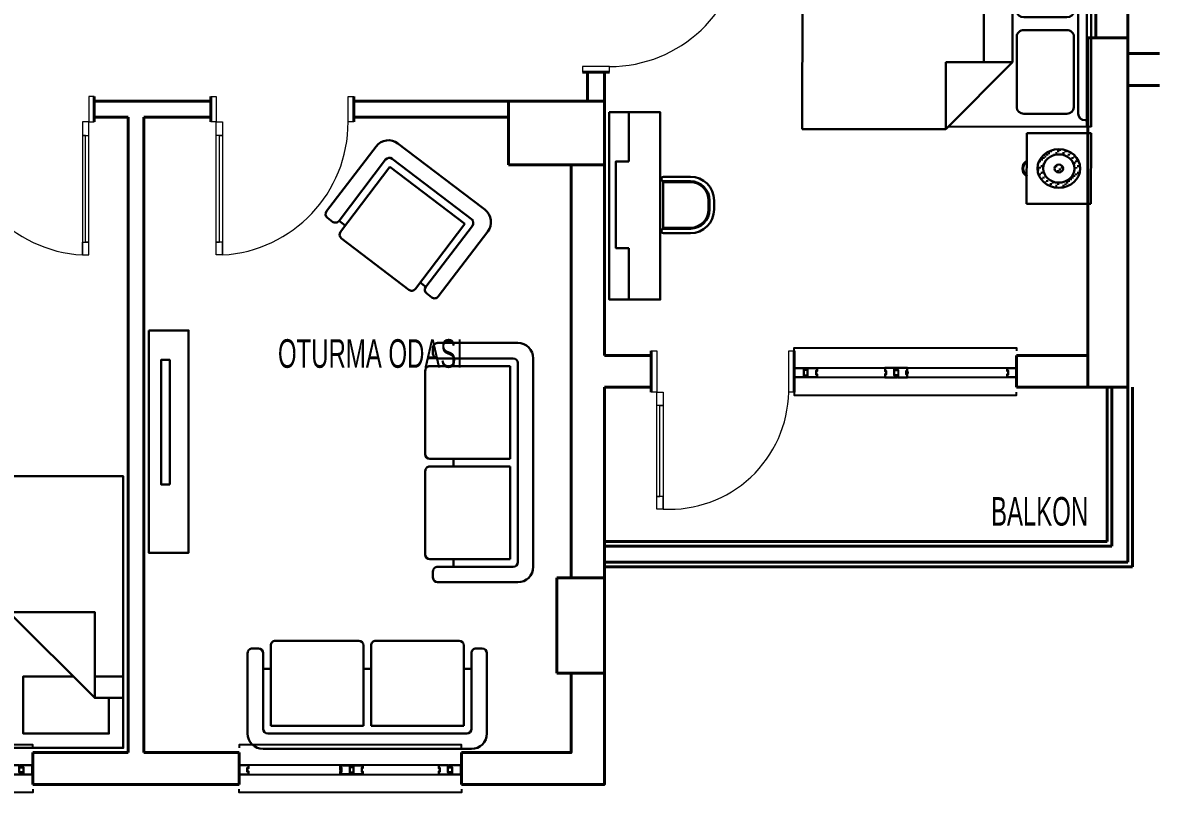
# Model space of a CAD drawing. Header units: millimetres. Extents: x 47 to 2260, y 29 to 1824.
# Drawn here: x 891 to 1604, y 29 to 513 of the extents above; entities that cross this region are included whole.
import ezdxf

# ---------------------------------------------------------------- set-up
doc = ezdxf.new("R2010")
doc.units = ezdxf.units.MM
for name, color, linetype, lineweight in [('duvar_40', 45, 'Continuous', 40), ('PENC_25', 74, 'Continuous', 25), ('TEF', 145, 'Continuous', 30), ('yazı', 253, 'Continuous', 20)]:
    doc.layers.add(name, color=color, linetype=linetype, lineweight=lineweight)
doc.styles.add('ARIAL', font='Arial')

# ---------------------------------------------------------------- blocks, each defined once
blk = doc.blocks.new('b5')
at = {"layer": 'TEF', "linetype": 'ByBlock', "flags": 128}
for points in [[(970.226424, 319.451742), (995.354533, 319.451742), (995.354533, 179.465215), (970.226424, 179.465215)], [(983.439561, 222.502568), (978.027502, 222.502568), (978.027502, 300.829641), (983.439561, 300.829641)]]:
    blk.add_lwpolyline(points, close=True, dxfattribs=at)
blk = doc.blocks.new('32')
at = {"layer": 'duvar_40', "linetype": 'ByBlock'}
for p, q in [((845.955491, 463.599059), (845.967009, 463.599059)), ((845.967009, 463.599059), (845.955491, 463.599059)), ((845.967009, 466.644226), (845.967009, 450.644226)), ((845.967014, 463.599815), (845.967014, 453.599815)), ((935.967009, 466.644226), (935.967009, 450.644226)), ((935.967014, 453.644399), (935.967014, 463.644399))]:
    blk.add_line(p, q, dxfattribs=at)
at = {"layer": 'PENC_25', "lineweight": 20}
for p, q in [((845.967009, 466.644277), (845.967009, 450.644226)), ((849.439588, 466.644226), (845.967009, 466.644226)), ((849.439588, 450.644226), (849.439588, 466.644226)), ((932.494431, 466.644226), (932.494431, 450.644226)), ((935.967009, 466.644226), (932.494431, 466.644226)), ((935.967009, 450.644226), (935.967009, 466.644277)), ((845.967009, 450.644226), (849.439588, 450.644226)), ((932.494431, 450.644226), (935.967009, 450.644226)), ((928.494431, 366.920821), (932.494431, 366.920821))]:
    blk.add_line(p, q, dxfattribs=at)
at = {"layer": 'PENC_25', "lineweight": 20, "flags": 128}
blk.add_lwpolyline([(932.494431, 366.920821), (932.494431, 450.644226), (928.494431, 450.644226), (928.494431, 366.920821), (928.494431, 374.993256), (932.494431, 374.993256), (930.494431, 374.993256), (930.494431, 442.082323), (928.494431, 442.082323), (932.494431, 442.082323)], dxfattribs=at)
at = {"layer": 'PENC_25', "lineweight": 20}
blk.add_arc((933.282426, 450.626836), 83.84284, 179.988116, 266.726241, dxfattribs=at)
blk = doc.blocks.new('33')
at = {"layer": 'duvar_40', "linetype": 'ByBlock'}
for p, q in [((1009.302573, 453.644399), (1009.302573, 463.644399)), ((1009.302577, 466.644226), (1009.302577, 450.644226)), ((1099.302573, 463.599815), (1099.302573, 453.599815)), ((1099.302577, 466.644226), (1099.302577, 450.644226)), ((1099.314095, 463.599059), (1099.302577, 463.599059)), ((1099.302577, 463.599059), (1099.314095, 463.599059))]:
    blk.add_line(p, q, dxfattribs=at)
at = {"layer": 'PENC_25', "lineweight": 20}
for p, q in [((1009.302577, 450.644226), (1009.302577, 466.644277)), ((1009.302577, 466.644226), (1012.775156, 466.644226)), ((1012.775156, 466.644226), (1012.775156, 450.644226)), ((1095.829999, 450.644226), (1095.829999, 466.644226)), ((1095.829999, 466.644226), (1099.302577, 466.644226)), ((1099.302577, 466.644277), (1099.302577, 450.644226)), ((1012.775156, 450.644226), (1009.302577, 450.644226)), ((1099.302577, 450.644226), (1095.829999, 450.644226)), ((1016.775156, 366.920821), (1012.775156, 366.920821))]:
    blk.add_line(p, q, dxfattribs=at)
at = {"layer": 'PENC_25', "lineweight": 20, "flags": 128}
blk.add_lwpolyline([(1012.775156, 366.920821), (1012.775156, 450.644226), (1016.775156, 450.644226), (1016.775156, 366.920821), (1016.775156, 374.993256), (1012.775156, 374.993256), (1014.775156, 374.993256), (1014.775156, 442.082323), (1016.775156, 442.082323), (1012.775156, 442.082323)], dxfattribs=at)
at = {"layer": 'PENC_25', "lineweight": 20}
blk.add_arc((1011.987161, 450.626836), 83.84284, 273.273759, 0.011884, dxfattribs=at)
blk = doc.blocks.new('38')
at = {"layer": 'duvar_40', "linetype": 'ByBlock'}
for p, q in [((1243.460744, 572.067023), (1260.44122, 572.067023)), ((1257.441048, 572.067028), (1246.460571, 572.067028)), ((1243.460744, 482.067023), (1260.44122, 482.067023)), ((1246.505155, 482.067028), (1257.485632, 482.067028)), ((1246.505911, 482.055505), (1246.505911, 482.067023)), ((1246.505911, 482.067023), (1246.505911, 482.055505))]:
    blk.add_line(p, q, dxfattribs=at)
at = {"layer": 'PENC_25', "lineweight": 20}
for p, q in [((1260.44122, 572.067023), (1243.460693, 572.067023)), ((1243.460744, 572.067023), (1243.460744, 568.594445)), ((1260.44122, 568.594445), (1260.44122, 572.067023)), ((1243.460744, 568.594445), (1260.44122, 568.594445)), ((1344.184149, 564.594445), (1344.184149, 568.594445)), ((1260.44122, 485.539602), (1243.460744, 485.539602)), ((1243.460744, 485.539602), (1243.460744, 482.067023)), ((1260.44122, 482.067023), (1260.44122, 485.539602)), ((1243.460693, 482.067023), (1260.44122, 482.067023))]:
    blk.add_line(p, q, dxfattribs=at)
at = {"layer": 'PENC_25', "lineweight": 20, "flags": 128}
blk.add_lwpolyline([(1344.184149, 568.594445), (1260.44122, 568.594445), (1260.44122, 564.594445), (1344.184149, 564.594445), (1336.111714, 564.594445), (1336.111714, 568.594445), (1336.111714, 566.594445), (1269.003123, 566.594445), (1269.003123, 564.594445), (1269.003123, 568.594445)], dxfattribs=at)
at = {"layer": 'PENC_25', "lineweight": 20}
blk.add_arc((1260.461276, 569.400291), 83.860692, 269.986297, 356.714722, dxfattribs=at)
blk = doc.blocks.new('41')
at = {"layer": 'duvar_40', "linetype": 'ByBlock', "flags": 128}
for points in [[(757.226424, 53.655908), (757.226424, 33.644226)], [(897.226424, 53.655908), (897.226424, 33.644226)]]:
    blk.add_lwpolyline(points, dxfattribs=at)
at = {"layer": 'PENC_25'}
for p, q in [((882.687425, 45.864393), (763.201647, 45.864393)), ((763.201647, 39.86439), (882.687425, 39.86439))]:
    blk.add_line(p, q, dxfattribs=at)
at = {"layer": 'PENC_25', "flags": 128}
for points in [[(897.226424, 56.655908), (897.226424, 58.572874), (757.226424, 58.572874), (757.226424, 56.655908)], [(897.226424, 30.655908), (897.226424, 28.655908), (757.226424, 28.655908), (757.226424, 30.655908)]]:
    blk.add_lwpolyline(points, dxfattribs=at)
for points in [[(757.226424, 39.86439), (757.226424, 45.864393), (757.226424, 45.864393)], [(763.201647, 45.864393), (757.226424, 45.864393), (757.226424, 39.86439), (763.201647, 39.86439), (763.201647, 41.864391), (762.501647, 41.864391), (762.501647, 43.864391), (763.201647, 43.864391)], [(763.001647, 45.664393), (757.401644, 45.664393), (757.401644, 40.06439), (763.001647, 40.06439), (763.001647, 41.664391), (762.301647, 41.664391), (762.301647, 44.064391), (763.001647, 44.064391)], [(820.663777, 42.364391), (821.563777, 42.364391), (821.563777, 43.364391), (820.663777, 43.364391)], [(820.863777, 45.864393), (828.86378, 45.864393), (828.86378, 44.364391), (826.863779, 44.364391), (826.863779, 39.86439), (820.863777, 39.86439), (820.863777, 41.864391), (821.563777, 41.864391), (821.563777, 43.864391), (820.863777, 43.864391)], [(821.063777, 45.664393), (828.66378, 45.664393), (828.66378, 44.564391), (826.663779, 44.564391), (826.663779, 40.06439), (821.063777, 40.06439), (821.063777, 41.664391), (821.763777, 41.664391), (821.763777, 44.064391), (821.063777, 44.064391)], [(835.163782, 39.86439), (827.163779, 39.86439), (827.163779, 41.364391), (829.16378, 41.364391), (829.16378, 45.864393), (835.163782, 45.864393), (835.163782, 43.864391), (834.463782, 43.864391), (834.463782, 41.864391), (835.163782, 41.864391)], [(834.963782, 40.06439), (827.363779, 40.06439), (827.363779, 41.164391), (829.36378, 41.164391), (829.36378, 45.664393), (834.963782, 45.664393), (834.963782, 44.064391), (834.263782, 44.064391), (834.263782, 41.664391), (834.963782, 41.664391)], [(882.687425, 39.86439), (890.901643, 39.86439), (890.901643, 41.364391), (888.901641, 41.364391), (888.901641, 45.864393), (882.687425, 45.864393), (882.687425, 43.864391), (883.387425, 43.864391), (883.387425, 41.864391), (882.687425, 41.864391)], [(882.887425, 40.06439), (890.701643, 40.06439), (890.701643, 41.164391), (888.701641, 41.164391), (888.701641, 45.664393), (882.887425, 45.664393), (882.887425, 44.064391), (883.587425, 44.064391), (883.587425, 41.664391), (882.887425, 41.664391)], [(897.226424, 45.864393), (889.201641, 45.864393), (889.201641, 44.364391), (891.201643, 44.364391), (891.201643, 39.86439), (897.226424, 39.86439), (897.226424, 42.864391)], [(896.801645, 45.664393), (889.401641, 45.664393), (889.401641, 44.564391), (891.401643, 44.564391), (891.401643, 40.06439), (896.801645, 40.06439), (896.801645, 41.664391), (896.801645, 44.064391)], [(897.226424, 39.86439), (897.226424, 45.864393)]]:
    blk.add_lwpolyline(points, close=True, dxfattribs=at)
blk = doc.blocks.new('42')
at = {"layer": 'duvar_40', "linetype": 'ByBlock', "flags": 128}
for points in [[(1027.226424, 53.655908), (1027.226424, 33.644226)], [(1167.226424, 53.655908), (1167.226424, 33.644226)]]:
    blk.add_lwpolyline(points, dxfattribs=at)
at = {"layer": 'PENC_25'}
for p, q in [((1152.687425, 45.864393), (1033.201647, 45.864393)), ((1033.201647, 39.86439), (1152.687425, 39.86439))]:
    blk.add_line(p, q, dxfattribs=at)
at = {"layer": 'PENC_25', "flags": 128}
for points in [[(1167.226424, 56.655908), (1167.226424, 58.572874), (1027.226424, 58.572874), (1027.226424, 56.655908)], [(1167.226424, 30.655908), (1167.226424, 28.655908), (1027.226424, 28.655908), (1027.226424, 30.655908)]]:
    blk.add_lwpolyline(points, dxfattribs=at)
for points in [[(1027.226424, 39.86439), (1027.226424, 45.864393), (1027.226424, 45.864393)], [(1033.201647, 45.864393), (1027.226424, 45.864393), (1027.226424, 39.86439), (1033.201647, 39.86439), (1033.201647, 41.864391), (1032.501647, 41.864391), (1032.501647, 43.864391), (1033.201647, 43.864391)], [(1033.001647, 45.664393), (1027.401644, 45.664393), (1027.401644, 40.06439), (1033.001647, 40.06439), (1033.001647, 41.664391), (1032.301647, 41.664391), (1032.301647, 44.064391), (1033.001647, 44.064391)], [(1090.663777, 42.364391), (1091.563777, 42.364391), (1091.563777, 43.364391), (1090.663777, 43.364391)], [(1090.863777, 45.864393), (1098.86378, 45.864393), (1098.86378, 44.364391), (1096.863779, 44.364391), (1096.863779, 39.86439), (1090.863777, 39.86439), (1090.863777, 41.864391), (1091.563777, 41.864391), (1091.563777, 43.864391), (1090.863777, 43.864391)], [(1091.063777, 45.664393), (1098.66378, 45.664393), (1098.66378, 44.564391), (1096.663779, 44.564391), (1096.663779, 40.06439), (1091.063777, 40.06439), (1091.063777, 41.664391), (1091.763777, 41.664391), (1091.763777, 44.064391), (1091.063777, 44.064391)], [(1105.163782, 39.86439), (1097.163779, 39.86439), (1097.163779, 41.364391), (1099.16378, 41.364391), (1099.16378, 45.864393), (1105.163782, 45.864393), (1105.163782, 43.864391), (1104.463782, 43.864391), (1104.463782, 41.864391), (1105.163782, 41.864391)], [(1104.963782, 40.06439), (1097.363779, 40.06439), (1097.363779, 41.164391), (1099.36378, 41.164391), (1099.36378, 45.664393), (1104.963782, 45.664393), (1104.963782, 44.064391), (1104.263782, 44.064391), (1104.263782, 41.664391), (1104.963782, 41.664391)], [(1152.687425, 39.86439), (1160.901643, 39.86439), (1160.901643, 41.364391), (1158.901641, 41.364391), (1158.901641, 45.864393), (1152.687425, 45.864393), (1152.687425, 43.864391), (1153.387425, 43.864391), (1153.387425, 41.864391), (1152.687425, 41.864391)], [(1152.887425, 40.06439), (1160.701643, 40.06439), (1160.701643, 41.164391), (1158.701641, 41.164391), (1158.701641, 45.664393), (1152.887425, 45.664393), (1152.887425, 44.064391), (1153.587425, 44.064391), (1153.587425, 41.664391), (1152.887425, 41.664391)], [(1167.226424, 45.864393), (1159.201641, 45.864393), (1159.201641, 44.364391), (1161.201643, 44.364391), (1161.201643, 39.86439), (1167.226424, 39.86439), (1167.226424, 42.864391)], [(1166.801645, 45.664393), (1159.401641, 45.664393), (1159.401641, 44.564391), (1161.401643, 44.564391), (1161.401643, 40.06439), (1166.801645, 40.06439), (1166.801645, 41.664391), (1166.801645, 44.064391)], [(1167.226424, 39.86439), (1167.226424, 45.864393)]]:
    blk.add_lwpolyline(points, close=True, dxfattribs=at)
blk = doc.blocks.new('43')
at = {"layer": 'duvar_40', "linetype": 'ByBlock'}
for p, q in [((1286.729924, 306.644226), (1286.729924, 280.644133)), ((1376.729924, 306.599642), (1376.729924, 280.599549)), ((1286.72992, 283.644306), (1286.72992, 303.644306)), ((1376.72992, 303.599722), (1376.72992, 283.599722)), ((1376.741442, 303.598966), (1376.729924, 303.598966)), ((1376.729924, 303.598966), (1376.741442, 303.598966))]:
    blk.add_line(p, q, dxfattribs=at)
at = {"layer": 'duvar_40', "linetype": 'ByBlock', "flags": 128}
for points in [[(1376.729924, 303.644226), (1376.729924, 283.644226)], [(1516.729924, 303.644226), (1516.729924, 283.644226)]]:
    blk.add_lwpolyline(points, dxfattribs=at)
at = {"layer": 'PENC_25', "lineweight": 20}
for p, q in [((1286.729924, 280.644133), (1286.729924, 306.644277)), ((1286.729924, 306.644226), (1290.202503, 306.644226)), ((1290.202503, 306.644226), (1290.202503, 280.644133)), ((1373.257346, 280.599549), (1373.257346, 306.599642)), ((1373.257346, 306.599642), (1376.729924, 306.599642)), ((1376.729924, 306.599693), (1376.729925, 280.599549)), ((1290.202503, 280.644133), (1286.729924, 280.644133)), ((1290.202503, 206.920727), (1290.202503, 280.644133)), ((1290.202503, 280.644133), (1294.202503, 280.644133)), ((1294.202503, 280.644133), (1294.202503, 206.920727)), ((1376.729925, 280.599549), (1373.257346, 280.599549)), ((1294.202503, 272.08223), (1290.202503, 272.08223)), ((1292.202503, 214.993163), (1292.202503, 272.08223)), ((1292.202503, 272.08223), (1294.202503, 272.08223)), ((1294.202503, 214.993163), (1290.202503, 214.993163)), ((1290.202503, 214.993163), (1292.202503, 214.993163)), ((1294.202503, 206.920727), (1294.202503, 214.993163)), ((1294.202503, 206.920727), (1290.202503, 206.920727))]:
    blk.add_line(p, q, dxfattribs=at)
at = {"layer": 'PENC_25'}
for p, q in [((1391.268924, 295.852711), (1510.754702, 295.852711)), ((1510.754702, 289.852708), (1391.268924, 289.852708))]:
    blk.add_line(p, q, dxfattribs=at)
at = {"layer": 'PENC_25', "flags": 128}
for points in [[(1376.729924, 306.644226), (1376.729924, 308.561193), (1516.729924, 308.561193), (1516.729924, 306.644226)], [(1376.729924, 280.644226), (1376.729924, 278.644226), (1516.729924, 278.644226), (1516.729924, 280.644226)]]:
    blk.add_lwpolyline(points, dxfattribs=at)
for points in [[(1376.729924, 289.852708), (1376.729924, 295.852711)], [(1376.729924, 295.852711), (1384.754708, 295.852711), (1384.754708, 294.35271), (1382.754706, 294.35271), (1382.754706, 289.852708), (1376.729924, 289.852708), (1376.729924, 292.85271)], [(1377.154704, 295.652711), (1384.554708, 295.652711), (1384.554708, 294.55271), (1382.554706, 294.55271), (1382.554706, 290.052708), (1377.154704, 290.052708), (1377.154704, 291.65271), (1377.154704, 294.05271)], [(1391.268924, 289.852708), (1383.054706, 289.852708), (1383.054706, 291.35271), (1385.054708, 291.35271), (1385.054708, 295.852711), (1391.268924, 295.852711), (1391.268924, 293.85271), (1390.568924, 293.85271), (1390.568924, 291.85271), (1391.268924, 291.85271)], [(1391.068924, 290.052708), (1383.254706, 290.052708), (1383.254706, 291.15271), (1385.254708, 291.15271), (1385.254708, 295.652711), (1391.068924, 295.652711), (1391.068924, 294.05271), (1390.368924, 294.05271), (1390.368924, 291.65271), (1391.068924, 291.65271)], [(1433.792567, 289.852708), (1441.79257, 289.852708), (1441.79257, 291.35271), (1439.792569, 291.35271), (1439.792569, 295.852711), (1433.792567, 295.852711), (1433.792567, 293.85271), (1434.492567, 293.85271), (1434.492567, 291.85271), (1433.792567, 291.85271)], [(1433.992567, 290.052708), (1441.59257, 290.052708), (1441.59257, 291.15271), (1439.592569, 291.15271), (1439.592569, 295.652711), (1433.992567, 295.652711), (1433.992567, 294.05271), (1434.692567, 294.05271), (1434.692567, 291.65271), (1433.992567, 291.65271)], [(1448.092572, 295.852711), (1440.092569, 295.852711), (1440.092569, 294.35271), (1442.09257, 294.35271), (1442.09257, 289.852708), (1448.092572, 289.852708), (1448.092572, 291.85271), (1447.392572, 291.85271), (1447.392572, 293.85271), (1448.092572, 293.85271)], [(1447.892572, 295.652711), (1440.292569, 295.652711), (1440.292569, 294.55271), (1442.29257, 294.55271), (1442.29257, 290.052708), (1447.892572, 290.052708), (1447.892572, 291.65271), (1447.192572, 291.65271), (1447.192572, 294.05271), (1447.892572, 294.05271)], [(1448.292572, 292.35271), (1447.392572, 292.35271), (1447.392572, 293.35271), (1448.292572, 293.35271)], [(1510.754702, 295.852711), (1516.729924, 295.852711), (1516.729924, 289.852708), (1510.754702, 289.852708), (1510.754702, 291.85271), (1511.454702, 291.85271), (1511.454702, 293.85271), (1510.754702, 293.85271)], [(1510.954702, 295.652711), (1516.554705, 295.652711), (1516.554705, 290.052708), (1510.954702, 290.052708), (1510.954702, 291.65271), (1511.654702, 291.65271), (1511.654702, 294.05271), (1510.954702, 294.05271)], [(1516.729924, 289.852708), (1516.729924, 295.852711), (1516.729924, 295.852711)]]:
    blk.add_lwpolyline(points, close=True, dxfattribs=at)
at = {"layer": 'PENC_25', "lineweight": 20}
blk.add_arc((1298.060669, 282.032023), 75.21032, 267.05953, 358.908665, dxfattribs=at)
blk = doc.blocks.new('kjlfdndşlknfndfkldfdf')
at = {"layer": 'TEF'}
for p, q in [((55328.507839, 11493.256828), (55246.495339, 11493.256828)), ((55328.507839, 11493.256828), (55410.520339, 11493.256828)), ((55234.345339, 11481.106828), (55234.345339, 11417.926828)), ((55246.495339, 11477.461828), (55246.495339, 11417.926828)), ((55328.507839, 11481.106828), (55250.140339, 11481.106828)), ((55325.470339, 11475.031828), (55252.570339, 11475.031828)), ((55252.570339, 11475.031828), (55252.570339, 11411.851828)), ((55325.470339, 11475.031828), (55325.470339, 11411.851828)), ((55328.507839, 11481.106828), (55406.875339, 11481.106828)), ((55331.545339, 11475.031828), (55331.545339, 11411.851828)), ((55331.545339, 11475.031828), (55404.445339, 11475.031828)), ((55404.445339, 11475.031828), (55404.445339, 11411.851828)), ((55410.520339, 11477.461828), (55410.520339, 11417.926828)), ((55422.670339, 11481.106828), (55422.670339, 11417.926828)), ((55246.495339, 11430.345269), (55252.570339, 11430.345269)), ((55325.470339, 11430.345269), (55331.545339, 11430.345269)), ((55404.445339, 11430.345269), (55410.520339, 11430.345269)), ((55242.850339, 11414.281828), (55237.990339, 11414.281828)), ((55414.165339, 11414.281828), (55419.025339, 11414.281828)), ((55321.825339, 11408.206828), (55256.215339, 11408.206828)), ((55335.190339, 11408.206828), (55400.800339, 11408.206828))]:
    blk.add_line(p, q, dxfattribs=at)
for centre, radius, start, end in [((55246.495339, 11481.106828), 12.15, 90, 180), ((55410.520339, 11481.106828), 12.15, 0, 90), ((55250.140339, 11477.461828), 3.645, 90, 180), ((55406.875339, 11477.461828), 3.645, 0, 90), ((55237.990339, 11417.926828), 3.645, 180, 270), ((55242.850339, 11417.926828), 3.645, 270, 0), ((55256.215339, 11411.851828), 3.645, 180, 270), ((55321.825339, 11411.851828), 3.645, 270, 0), ((55335.190339, 11411.851828), 3.645, 180, 270), ((55400.800339, 11411.851828), 3.645, 270, 0), ((55414.165339, 11417.926828), 3.645, 180, 270), ((55419.025339, 11417.926828), 3.645, 270, 0)]:
    blk.add_arc(centre, radius, start, end, dxfattribs=at)
blk = doc.blocks.new('kjnklnlkfşfg')
at = {"layer": 'TEF'}
for p, q in [((55398.198142, 10960.914228), (55338.198142, 10960.914228)), ((55325.97592, 10955.358673), (55321.531476, 10955.358673)), ((55334.864809, 10899.803117), (55334.864809, 10957.580895)), ((55401.531476, 10899.803117), (55401.531476, 10957.580895)), ((55409.941597, 10955.358673), (55414.386041, 10955.358673)), ((55318.198142, 10894.247562), (55318.198142, 10952.02534)), ((55329.309254, 10897.580895), (55329.309254, 10952.02534)), ((55329.309254, 10952.02534), (55334.864809, 10952.02534)), ((55401.531476, 10952.02534), (55406.608263, 10952.02534)), ((55406.608263, 10897.580895), (55406.608263, 10952.02534)), ((55417.719374, 10894.247562), (55417.719374, 10952.02534)), ((55401.531476, 10899.803117), (55334.864809, 10899.803117)), ((55404.309254, 10894.247562), (55332.642587, 10894.247562)), ((55404.309254, 10883.136451), (55329.309254, 10883.136451)), ((55404.309254, 10883.136451), (55406.608434, 10883.136451))]:
    blk.add_line(p, q, dxfattribs=at)
for centre, radius, start, end in [((55338.198142, 10957.580895), 3.333333, 90, 180), ((55398.198142, 10957.580895), 3.333333, 0, 90), ((55321.531476, 10952.02534), 3.333333, 90, 180), ((55325.97592, 10952.02534), 3.333333, 0, 90), ((55409.941597, 10952.02534), 3.333333, 90, 180), ((55414.386041, 10952.02534), 3.333333, 0, 90), ((55332.642587, 10897.580895), 3.333333, 180, 270), ((55403.27493, 10897.580895), 3.333333, 270, 0), ((55329.309254, 10894.247562), 11.111111, 180, 270), ((55406.608263, 10894.247562), 11.111111, 270, 0)]:
    blk.add_arc(centre, radius, start, end, dxfattribs=at)
blk = doc.blocks.new('YAT80')
at = {"flags": 128}
blk.add_lwpolyline([(80, -190), (80, 0), (0, 0), (0, -190)], close=True, dxfattribs=at)
for points in [[(35, -50), (70, -50), (70, -10), (10, -10), (10, -35)], [(0, -35), (20, -35), (80, -95), (20, -95), (20, -35)], [(0, -50), (20, -50)]]:
    blk.add_lwpolyline(points, dxfattribs=at)
blk = doc.blocks.new('FGFGF')
at = {"layer": 'TEF'}
h = blk.add_hatch(dxfattribs=at)
h.set_pattern_fill('CROSS', color=256, scale=0.4, angle=180, style=0, pattern_type=2)
h.set_pattern_definition([(90.030685, (441.3744, 11359.7425), (2.53877536, 2.28735998), [1.143, -3.429]), (0.030685, (442.0097, 11359.1713), (2.5412239, -2.28463937), [1.27, -3.81])])
h.paths.add_polyline_path([(-756.25, -12122.83), (-756.42, -12120.83), (-756.91, -12118.88), (-757.72, -12117.02), (-758.81, -12115.3), (-760.17, -12113.74), (-761.77, -12112.38), (-763.57, -12111.25), (-765.54, -12110.36), (-767.64, -12109.74), (-769.82, -12109.4), (-772.05, -12109.36), (-774.28, -12109.62), (-776.44, -12110.17), (-778.5, -12111.02), (-780.39, -12112.13), (-782.08, -12113.5), (-783.52, -12115.07), (-784.68, -12116.82), (-785.53, -12118.71), (-786.06, -12120.67), (-786.25, -12122.68), (-786.11, -12124.69), (-785.65, -12126.64), (-784.87, -12128.51), (-783.8, -12130.24), (-782.46, -12131.82), (-780.88, -12133.19), (-779.09, -12134.35), (-777.14, -12135.26), (-775.05, -12135.9), (-772.86, -12136.26), (-770.64, -12136.33), (-768.41, -12136.09), (-766.24, -12135.56), (-764.17, -12134.74), (-762.26, -12133.64), (-760.55, -12132.3), (-759.09, -12130.74), (-757.91, -12129), (-757.03, -12127.13), (-756.48, -12125.16), (-756.26, -12123.16)])
h.paths.add_polyline_path([(-760.25, -12122.83), (-760.38, -12121.37), (-760.74, -12119.94), (-761.33, -12118.57), (-762.13, -12117.31), (-763.13, -12116.17), (-764.3, -12115.17), (-765.62, -12114.34), (-767.06, -12113.69), (-768.6, -12113.23), (-770.21, -12112.98), (-771.84, -12112.95), (-773.47, -12113.14), (-775.06, -12113.55), (-776.57, -12114.17), (-777.96, -12114.99), (-779.2, -12115.99), (-780.25, -12117.14), (-781.1, -12118.43), (-781.73, -12119.81), (-782.11, -12121.25), (-782.25, -12122.72), (-782.15, -12124.19), (-781.81, -12125.63), (-781.24, -12127), (-780.45, -12128.27), (-779.47, -12129.42), (-778.31, -12130.43), (-777, -12131.28), (-775.57, -12131.95), (-774.03, -12132.42), (-772.44, -12132.68), (-770.8, -12132.73), (-769.17, -12132.56), (-767.58, -12132.17), (-766.06, -12131.57), (-764.66, -12130.76), (-763.41, -12129.78), (-762.33, -12128.63), (-761.47, -12127.36), (-760.82, -12125.98), (-760.42, -12124.54), (-760.26, -12123.07)])
h.paths.add_polyline_path([(-768.25, -12122.84), (-768.29, -12122.44), (-768.39, -12122.05), (-768.55, -12121.68), (-768.77, -12121.33), (-769.04, -12121.02), (-769.36, -12120.75), (-769.72, -12120.52), (-770.11, -12120.34), (-770.53, -12120.22), (-770.97, -12120.15), (-771.41, -12120.14), (-771.86, -12120.19), (-772.29, -12120.31), (-772.7, -12120.47), (-773.08, -12120.7), (-773.42, -12120.97), (-773.71, -12121.29), (-773.94, -12121.64), (-774.11, -12122.01), (-774.22, -12122.41), (-774.25, -12122.81), (-774.23, -12123.21), (-774.13, -12123.6), (-773.98, -12123.97), (-773.76, -12124.32), (-773.5, -12124.63), (-773.18, -12124.91), (-772.82, -12125.14), (-772.43, -12125.32), (-772.01, -12125.45), (-771.58, -12125.52), (-771.13, -12125.54), (-770.69, -12125.49), (-770.25, -12125.38), (-769.84, -12125.22), (-769.46, -12125), (-769.11, -12124.73), (-768.82, -12124.42), (-768.59, -12124.07), (-768.41, -12123.7), (-768.3, -12123.3), (-768.26, -12122.9)])
h.paths.add_polyline_path([(-756.36, -11920.33), (-756.53, -11918.33), (-757.02, -11916.38), (-757.82, -11914.52), (-758.92, -11912.8), (-760.28, -11911.24), (-761.88, -11909.88), (-763.68, -11908.75), (-765.65, -11907.86), (-767.75, -11907.24), (-769.93, -11906.9), (-772.16, -11906.86), (-774.38, -11907.12), (-776.55, -11907.67), (-778.61, -11908.52), (-780.5, -11909.63), (-782.19, -11911), (-783.63, -11912.57), (-784.79, -11914.32), (-785.64, -11916.21), (-786.17, -11918.17), (-786.36, -11920.18), (-786.22, -11922.19), (-785.76, -11924.14), (-784.98, -11926.01), (-783.91, -11927.74), (-782.57, -11929.32), (-780.99, -11930.69), (-779.2, -11931.85), (-777.24, -11932.76), (-775.15, -11933.4), (-772.97, -11933.76), (-770.75, -11933.83), (-768.52, -11933.59), (-766.35, -11933.06), (-764.28, -11932.24), (-762.37, -11931.14), (-760.66, -11929.8), (-759.2, -11928.24), (-758.02, -11926.5), (-757.14, -11924.63), (-756.59, -11922.66), (-756.37, -11920.66)])
h.paths.add_polyline_path([(-760.36, -11920.33), (-760.49, -11918.87), (-760.85, -11917.44), (-761.43, -11916.07), (-762.24, -11914.81), (-763.23, -11913.67), (-764.41, -11912.67), (-765.73, -11911.84), (-767.17, -11911.19), (-768.71, -11910.73), (-770.31, -11910.48), (-771.95, -11910.45), (-773.58, -11910.64), (-775.17, -11911.05), (-776.67, -11911.67), (-778.07, -11912.49), (-779.3, -11913.49), (-780.36, -11914.64), (-781.21, -11915.93), (-781.83, -11917.31), (-782.22, -11918.75), (-782.36, -11920.23), (-782.26, -11921.69), (-781.92, -11923.13), (-781.35, -11924.5), (-780.56, -11925.77), (-779.58, -11926.92), (-778.42, -11927.93), (-777.11, -11928.78), (-775.68, -11929.45), (-774.14, -11929.92), (-772.54, -11930.18), (-770.91, -11930.23), (-769.28, -11930.06), (-767.69, -11929.67), (-766.17, -11929.07), (-764.77, -11928.26), (-763.52, -11927.28), (-762.44, -11926.13), (-761.58, -11924.86), (-760.93, -11923.48), (-760.53, -11922.04), (-760.37, -11920.57)])
h.paths.add_polyline_path([(-768.36, -11920.34), (-768.4, -11919.94), (-768.49, -11919.55), (-768.66, -11919.18), (-768.87, -11918.83), (-769.15, -11918.52), (-769.47, -11918.25), (-769.83, -11918.02), (-770.22, -11917.84), (-770.64, -11917.72), (-771.08, -11917.65), (-771.52, -11917.64), (-771.97, -11917.69), (-772.4, -11917.81), (-772.81, -11917.97), (-773.19, -11918.2), (-773.53, -11918.47), (-773.82, -11918.79), (-774.05, -11919.14), (-774.22, -11919.51), (-774.32, -11919.91), (-774.36, -11920.31), (-774.33, -11920.71), (-774.24, -11921.1), (-774.09, -11921.47), (-773.87, -11921.82), (-773.6, -11922.13), (-773.29, -11922.41), (-772.93, -11922.64), (-772.54, -11922.82), (-772.12, -11922.95), (-771.68, -11923.02), (-771.24, -11923.04), (-770.79, -11922.99), (-770.36, -11922.88), (-769.95, -11922.72), (-769.56, -11922.5), (-769.22, -11922.23), (-768.93, -11921.92), (-768.69, -11921.57), (-768.52, -11921.2), (-768.41, -11920.8), (-768.36, -11920.4)])
for p, q in [((-793.88, -11895.6), (-748.88, -11895.58)), ((-793.85, -11945.1), (-793.88, -11895.6)), ((-748.88, -11895.58), (-748.85, -11945.08)), ((-748.85, -11945.08), (-793.85, -11945.1)), ((-591.85, -11947.69), (-738.85, -11947.77)), ((-738.85, -11947.77), (-738.79, -12048.54)), ((-718.85, -11947.76), (-718.79, -12048.53)), ((-591.77, -12095.29), (-591.85, -11947.69)), ((-738.85, -11949.57), (-793.85, -11949.6)), ((-793.85, -11949.6), (-793.77, -12093.6)), ((-790.85, -11949.6), (-790.77, -12093.6)), ((-790.84, -11954.1), (-789.84, -11954.1)), ((-784.84, -11958.6), (-784.77, -12084.6)), ((-781.81, -12012.59), (-781.84, -11963.09)), ((-776.84, -11958.59), (-746.84, -11958.58)), ((-741.84, -11963.07), (-741.81, -12012.57)), ((-746.81, -12017.08), (-776.81, -12017.09)), ((-746.81, -12026.08), (-776.81, -12026.09)), ((-781.8, -12030.59), (-781.78, -12080.09)), ((-741.78, -12080.07), (-741.8, -12030.57)), ((-738.79, -12048.54), (-692.15, -12048.51)), ((-738.79, -12048.54), (-692.13, -12095.35)), ((-692.13, -12095.35), (-692.15, -12048.51)), ((-789.77, -12089.1), (-790.77, -12089.1)), ((-776.77, -12084.59), (-746.77, -12084.58)), ((-793.77, -12093.6), (-693.92, -12093.55)), ((-748.77, -12098.08), (-793.77, -12098.1)), ((-793.77, -12098.1), (-793.74, -12147.6)), ((-748.74, -12147.58), (-748.77, -12098.08)), ((-692.13, -12095.35), (-591.77, -12095.29)), ((-793.74, -12147.6), (-748.74, -12147.58))]:
    blk.add_line(p, q, dxfattribs=at)
for centre, major_axis in [((-771.36, -11920.34), (15, 0.01)), ((-771.36, -11920.34), (11, 0.01)), ((-771.36, -11920.34), (3, 0)), ((-771.25, -12122.84), (15, 0.01)), ((-771.25, -12122.84), (11, 0.01)), ((-771.25, -12122.84), (3, 0))]:
    blk.add_ellipse(centre, major_axis=major_axis, ratio=0.9, dxfattribs=at)
for centre, major_axis, start_param, end_param in [((-753.36, -11920.33), (7.5, 0), 5.306139, 7.260232), ((-753.36, -11920.33), (7, 0), 5.359292, 7.207079), ((-789.84, -11958.6), (5, 0), 6.283185, 7.853982), ((-776.84, -11963.09), (5, 0), 1.570796, 3.141593), ((-746.84, -11963.08), (5, 0), 6.283185, 7.853982), ((-776.81, -12012.59), (5, 0), 3.141593, 4.712389), ((-746.81, -12012.58), (5, 0), 4.712389, 6.283185), ((-776.8, -12030.59), (5, 0), 1.570796, 3.141593), ((-746.8, -12030.58), (5, 0), 6.283185, 7.853982), ((-776.78, -12080.09), (5, 0), 3.141593, 4.712389), ((-746.78, -12080.08), (5, 0), 4.712389, 6.283185), ((-789.77, -12084.6), (5, 0), 4.712389, 6.283185), ((-753.25, -12122.83), (7.5, 0), 5.306139, 7.260232), ((-753.25, -12122.83), (7, 0), 5.359292, 7.207079)]:
    blk.add_ellipse(centre, major_axis=major_axis, ratio=0.9, start_param=start_param, end_param=end_param, dxfattribs=at)
blk = doc.blocks.new('kljdfkdlfkşdfglk')
at = {"layer": 'TEF'}
for p, q in [((50363.007499, 6162.783454), (50363.007499, 6140.062408)), ((50364.540832, 6164.316787), (50365.307499, 6164.316787)), ((50366.840832, 6162.783454), (50366.840832, 6140.062408)), ((50405.940832, 6163.062408), (50367.607499, 6163.062408)), ((50367.607499, 6163.062408), (50367.607499, 6140.062408)), ((50405.940832, 6140.062408), (50405.940832, 6163.062408)), ((50406.707499, 6140.062408), (50406.707499, 6162.783454)), ((50408.240832, 6164.316787), (50409.007499, 6164.316787)), ((50410.540832, 6140.062408), (50410.540832, 6162.783454)), ((50382.940832, 6124.729075), (50390.607499, 6124.729075)), ((50382.940832, 6123.962408), (50390.607499, 6123.962408)), ((50382.940832, 6120.129075), (50390.607499, 6120.129075))]:
    blk.add_line(p, q, dxfattribs=at)
at = {"layer": 'TEF', "flags": 128}
blk.add_lwpolyline([(50308.842059, 6208.377787), (50308.842059, 6165.473303), (50466.28789, 6165.473303), (50466.28789, 6208.377787)], close=True, dxfattribs=at)
at = {"layer": 'TEF', "ltscale": 0.3, "flags": 128}
for points in [[(50350.117581, 6191.797921), (50350.117581, 6202.774942), (50422.998075, 6202.774942), (50422.998075, 6191.797921)], [(50308.842059, 6191.797921), (50350.117581, 6191.797921)], [(50422.998075, 6191.797921), (50466.28789, 6191.797921)]]:
    blk.add_lwpolyline(points, dxfattribs=at)
at = {"layer": 'TEF', "flags": 128}
for points in [[(50367.607499, 6150.858833), (50366.840832, 6150.858833)], [(50406.707499, 6150.858833), (50405.940832, 6150.858833)]]:
    blk.add_lwpolyline(points, dxfattribs=at)
at = {"layer": 'TEF'}
for centre, radius, start, end in [((50364.540832, 6162.783454), 1.533333, 90, 180), ((50365.307499, 6162.783454), 1.533333, 0, 90), ((50408.240832, 6162.783454), 1.533333, 90, 180), ((50409.007499, 6162.783454), 1.533333, 0, 90), ((50382.940832, 6140.062408), 19.933333, 180, 270), ((50382.940832, 6140.062408), 16.1, 180, 270), ((50382.940832, 6140.062408), 15.333333, 180, 270), ((50390.607499, 6140.062408), 16.1, 270, 0), ((50390.607499, 6140.062408), 15.333333, 270, 0), ((50390.607499, 6140.062408), 19.933333, 270, 0)]:
    blk.add_arc(centre, radius, start, end, dxfattribs=at)

msp = doc.modelspace()

# ---------------------------------------------------------------- linework, layer by layer
at = {"layer": 'duvar_40', "linetype": 'ByBlock'}
for p, q in [((1586.729924, 723.644226), (1586.729924, 493.644226)), ((1566.729924, 577.846424), (1566.729924, 503.644226)), ((1586.729924, 503.644226), (1561.729924, 503.644226)), ((1561.729924, 503.644226), (1561.729924, 283.644226)), ((1586.729924, 283.644226), (1586.729924, 503.644226)), ((1586.729924, 493.644226), (1606.729924, 493.644226)), ((1246.460647, 463.644226), (1246.460647, 482.067023)), ((1246.460647, 463.644226), (1246.460647, 482.067023)), ((1257.206901, 463.655908), (1257.206901, 482.067023)), ((1257.206901, 463.655908), (1257.206901, 482.067023)), ((1586.729924, 473.644226), (1586.729924, 283.644226)), ((1586.729924, 473.644226), (1606.729924, 473.644226)), ((935.967009, 463.644226), (1009.302577, 463.644226)), ((1099.302577, 463.644226), (1246.460647, 463.644226)), ((1196.826389, 423.644112), (1196.826389, 463.655908)), ((1196.826389, 463.655908), (1257.206901, 463.655908)), ((1257.206901, 463.655908), (1257.206901, 423.644112)), ((935.967009, 453.644226), (957.226424, 453.644226)), ((957.226424, 453.644226), (957.226424, 53.644226)), ((967.226424, 453.644226), (1009.302577, 453.644226)), ((967.226424, 453.644226), (967.226424, 53.644226)), ((1099.302577, 453.644226), (1196.826389, 453.644226)), ((1257.206901, 423.644112), (1196.826389, 423.644112)), ((1257.206901, 303.644226), (1257.206901, 423.644112)), ((1257.206901, 303.644226), (1257.206901, 423.644112)), ((1257.206901, 303.644226), (1286.72992, 303.644226)), ((1516.729924, 303.644226), (1561.729924, 303.644226)), ((1257.226424, 283.644226), (1286.729924, 283.644226)), ((1516.729924, 283.644226), (1576.729924, 283.644226)), ((1561.729924, 283.644226), (1586.729924, 283.644226)), ((1573.729924, 283.644226), (1573.729924, 186.644226)), ((1586.729924, 283.644226), (1576.729924, 283.644226)), ((1576.729924, 283.644226), (1576.729924, 183.644226)), ((1586.729924, 283.644226), (1586.729924, 173.644226)), ((1589.729924, 283.644226), (1589.729924, 170.644226)), ((1257.226424, 186.644226), (1573.729924, 186.644226)), ((1258.226424, 183.644226), (1576.729924, 183.644226)), ((1258.226424, 173.644226), (1586.729924, 173.644226)), ((1257.226424, 170.644226), (1589.729924, 170.644226)), ((1227.226424, 103.673755), (1227.226424, 163.644181)), ((1227.226424, 163.644181), (1257.226424, 163.644181)), ((1257.226424, 163.644181), (1257.226424, 103.673755)), ((1257.226424, 103.673755), (1227.226424, 103.673755))]:
    msp.add_line(p, q, dxfattribs=at)
at = {"layer": 'duvar_40', "linetype": 'ByBlock', "flags": 128}
for points in [[(1236.226424, 163.644181), (1236.226424, 423.66196)], [(1167.226424, 33.662074), (1257.226424, 33.662074), (1257.226424, 283.662074)], [(1167.226424, 53.662074), (1236.226424, 53.662074), (1236.226424, 103.673755)], [(897.226424, 53.644226), (957.226424, 53.644226)], [(967.226424, 53.644226), (1027.226424, 53.644226)], [(897.226424, 33.644226), (1027.226424, 33.644226)]]:
    msp.add_lwpolyline(points, dxfattribs=at)

# ---------------------------------------------------------------- block references
for name in ['38', '32', '33', 'b5', '43', '41', '42']:
    msp.add_blockref(name, (0, 0))
at = {"layer": 'TEF', "xscale": -0.9, "yscale": 0.9, "zscale": 0.9}
msp.add_blockref('FGFGF', (849.241421, 11331.91237), dxfattribs=at)
at = {"layer": 'TEF', "xscale": 0.748538, "yscale": -0.748538, "zscale": -0.748538, "rotation": 270}
msp.add_blockref('kljdfkdlfkşdfglk', (5907.433241, 38114.816916), dxfattribs=at)
at = {"layer": 'TEF', "linetype": 'ByBlock'}
for name, p, xscale, yscale, zscale, rotation in [('kjnklnlkfşfg', (-32117.526629, 37949.827376, 76.92855), -0.888889, 0.888889, 0.888889, 142.676089), ('kjlfdndşlknfndfkldfdf', (-7982.181773, -44026.569199), -0.8, 0.8, 0.8, 270), ('YAT80', (954.226424, 56.644226), 0.9, 0.9, 0.9, 180), ('kjlfdndşlknfndfkldfdf', (45370.667166, 9250.603197), 0.8, 0.8, 0.8, 180)]:
    msp.add_blockref(name, p, dxfattribs=dict(at, xscale=xscale, yscale=yscale, zscale=zscale, rotation=rotation))

# ---------------------------------------------------------------- texts
at = {"layer": 'yazı', "style": 'ARIAL', "width": 0.6}
for s, p in [('OTURMA ODASI', (1051.640351, 295.90043, -6562.999728)), ('BALKON', (1500.652369, 196.554725, -6562.999728))]:
    msp.add_text(s, height=18, dxfattribs=at).set_placement(p)

doc.saveas('drawing.dxf')
